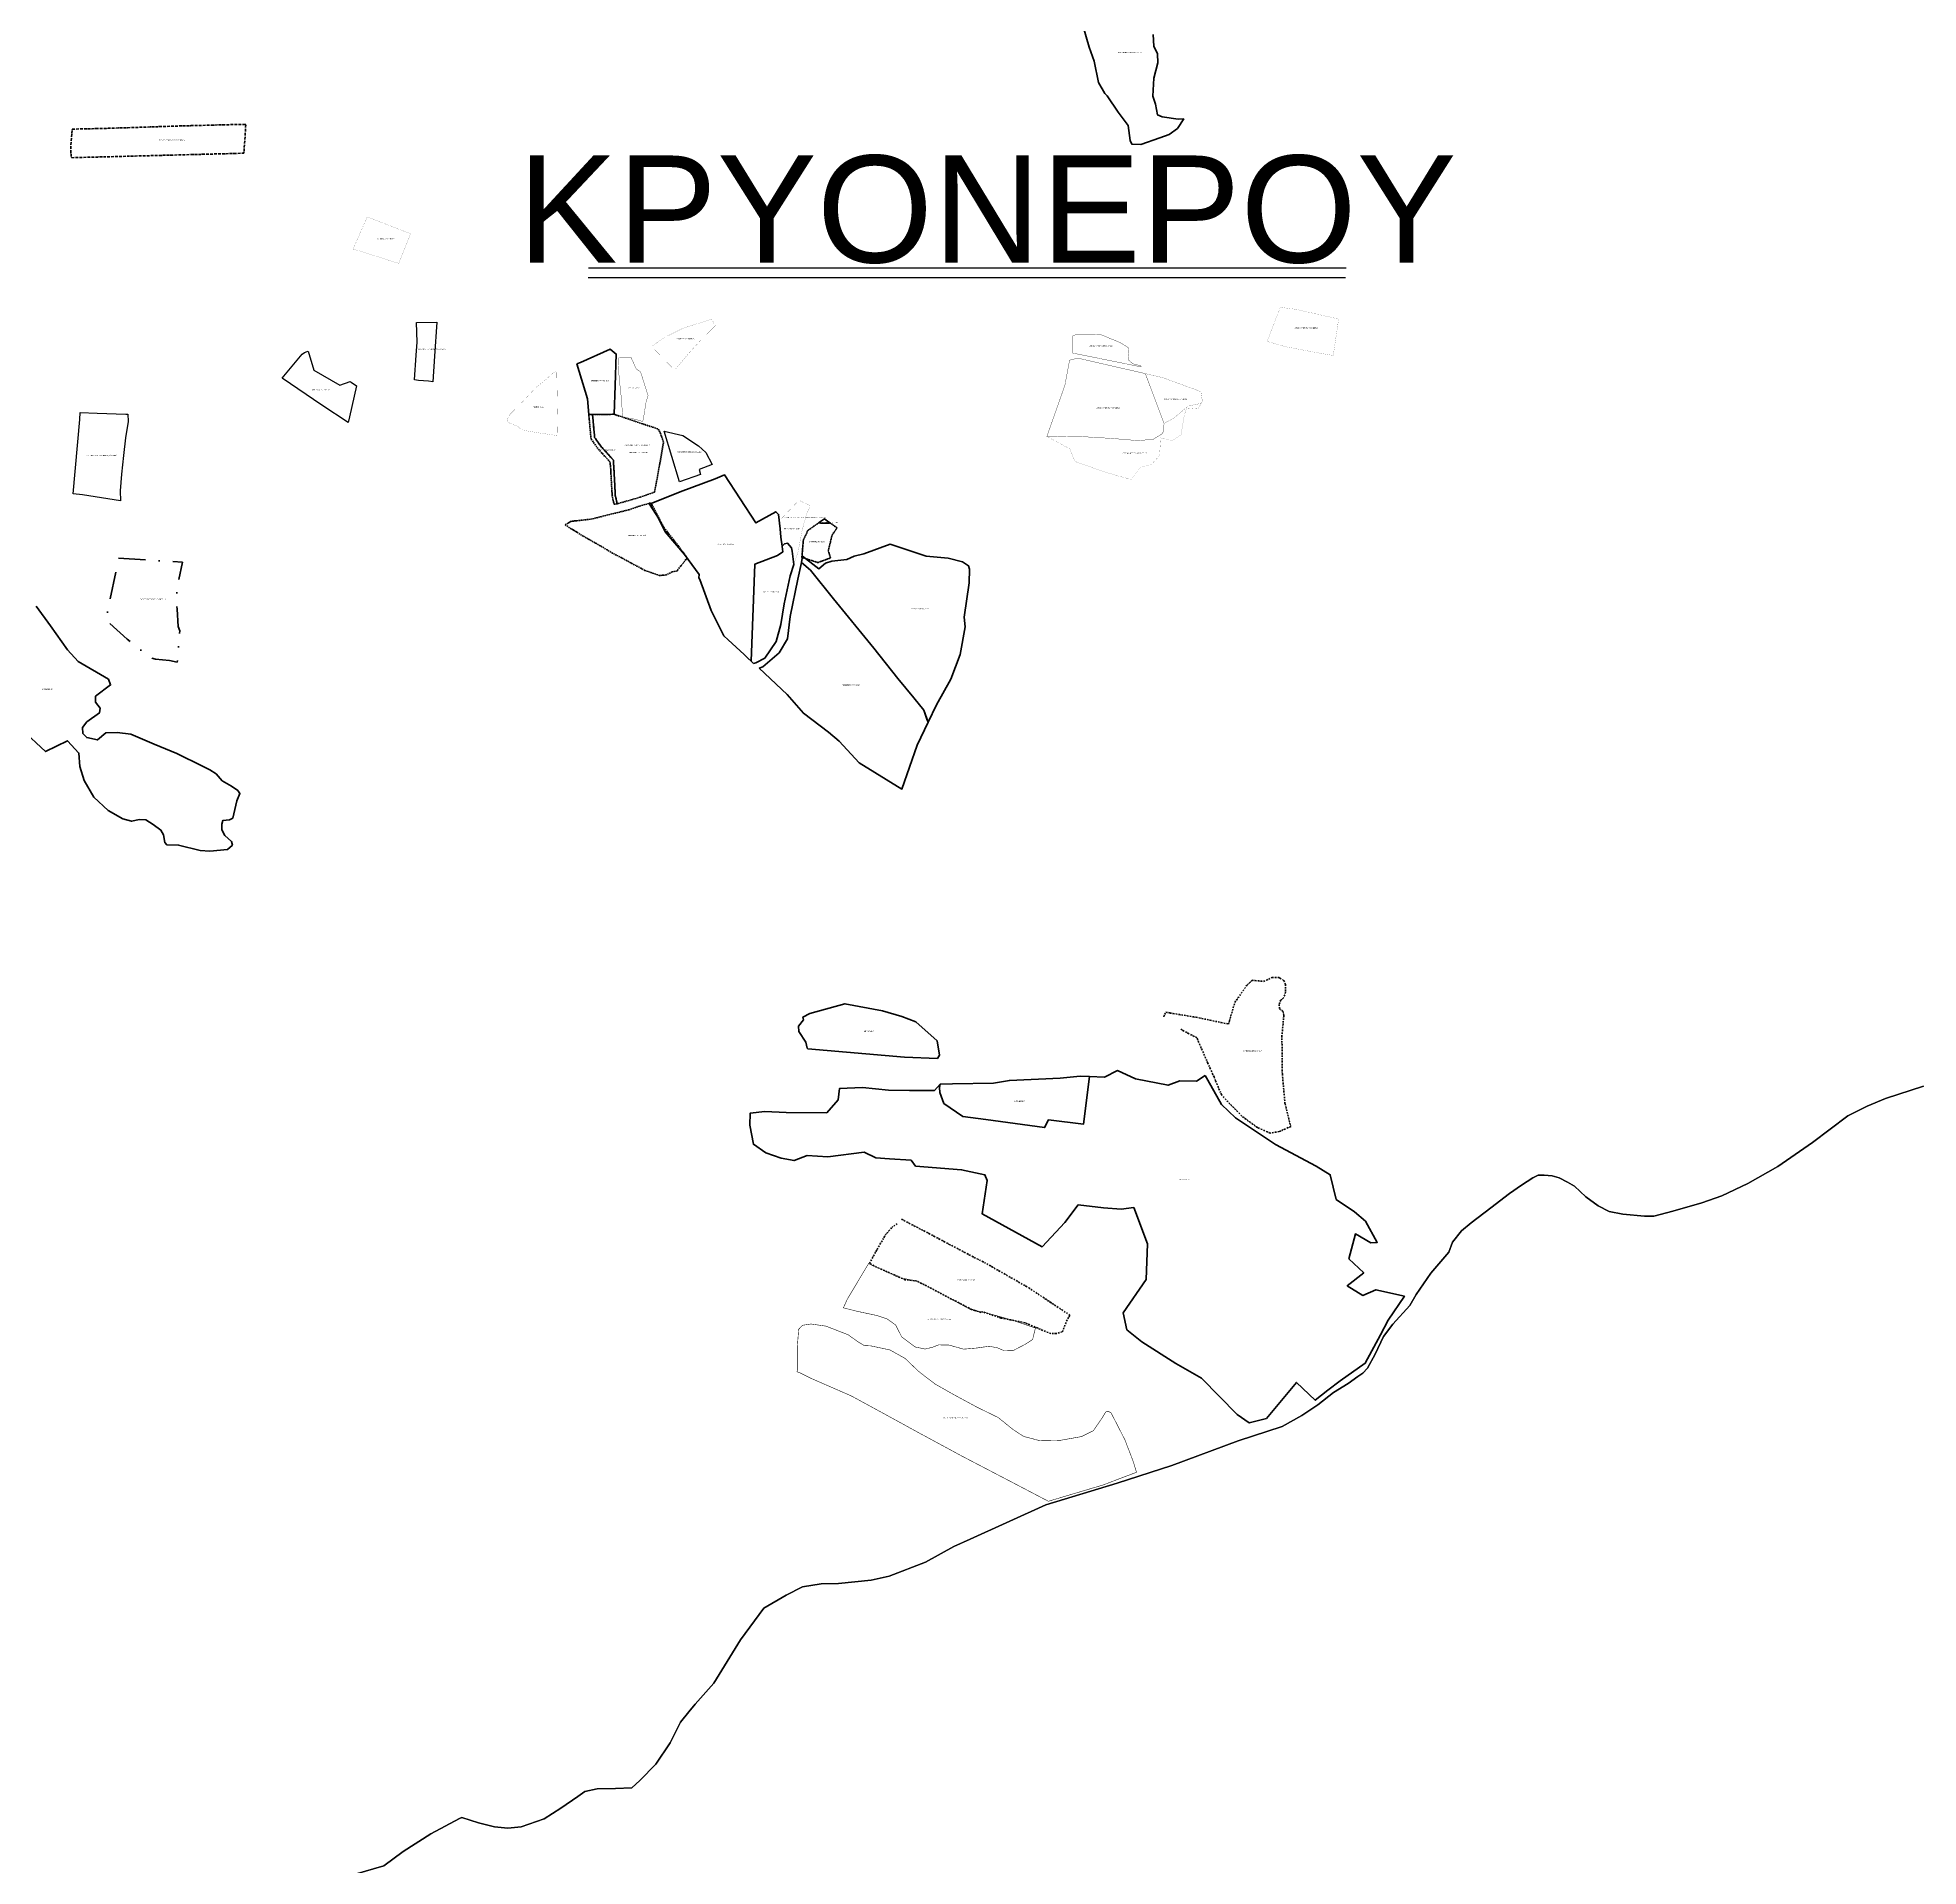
# Model space of a CAD drawing. Header units: metres. Extents: x 245125 to 394351, y 270578 to 4233311.
# Drawn here: x 272532 to 274289, y 4188157 to 4189865 of the extents above; entities that cross this region are included whole.
import ezdxf
from ezdxf.enums import TextEntityAlignment as Align
from ezdxf.lldxf.tags import DXFTag

# ---------------------------------------------------------------- set-up
doc = ezdxf.new("R2010")
doc.units = ezdxf.units.M
for name, pattern in [('ACAD_ISO10W100', [18, 12, -3, 0, -3]), ('DASHDOT', [25.4, 12.7, -6.35, 0, -6.35]), ('DASHDOT_LINE', [18, 12, -3, 0, -3]), ('t-orio', [0.79, 0.5, -0.12, 0.05, -0.12])]:
    doc.linetypes.add(name, pattern=pattern)
for name, color, linetype in [('4495-(228-329)', 103, 'Continuous'), ('ASTOTA', 7, 'Continuous'), ('topo2009', 98, 'Continuous'), ('topo2011', 23, 'Continuous'), ('topo2013', 66, 'Continuous'), ('topo2016', 36, 'Continuous'), ('topo2017', 2, 'Continuous'), ('topo2019', 6, 'Continuous'), ('topo2020', 3, 'Continuous'), ('topo2021', 4, 'Continuous'), ('topo2022', 30, 'Continuous'), ('topo2023', 41, 'Continuous'), ('topo2026', 192, 'Continuous'), ('ΗΛΕΙΑ_Ονομασία ΟΤΑ_ΟΚΧΕ', 6, 'Continuous')]:
    doc.layers.add(name, color=color, linetype=linetype)
doc.styles.add('ARIAL', font='arial.ttf')
doc.styles.get("Standard").update_dxf_attribs({"font": 'arial.ttf'})
tags = doc.linetypes.add('DASHDOT2', pattern=[0.5, 0.25, -0.125, 0, -0.125]).pattern_tags.tags
tags[10:11] = [DXFTag(74, 4), DXFTag(75, 0), DXFTag(340, '0'), DXFTag(46, 1.0), DXFTag(50, 0.0), DXFTag(44, 0.0), DXFTag(45, 0.0)]
tags[8:9] = [DXFTag(74, 4), DXFTag(75, 0), DXFTag(340, '0'), DXFTag(46, 1.0), DXFTag(50, 0.0), DXFTag(44, 0.0), DXFTag(45, 0.0)]
tags[6:7] = [DXFTag(74, 4), DXFTag(75, 0), DXFTag(340, '0'), DXFTag(46, 1.0), DXFTag(50, 0.0), DXFTag(44, 0.0), DXFTag(45, 0.0)]
tags[4:5] = [DXFTag(74, 4), DXFTag(75, 0), DXFTag(340, '0'), DXFTag(46, 1.0), DXFTag(50, 0.0), DXFTag(44, 0.0), DXFTag(45, 0.0)]
tags = doc.linetypes.add('HIDDEN', pattern=[0.375, 0.25, -0.125]).pattern_tags.tags
tags[6:7] = [DXFTag(74, 4), DXFTag(75, 0), DXFTag(340, '0'), DXFTag(46, 1.0), DXFTag(50, 0.0), DXFTag(44, 0.0), DXFTag(45, 0.0)]
tags[4:5] = [DXFTag(74, 4), DXFTag(75, 0), DXFTag(340, '0'), DXFTag(46, 1.0), DXFTag(50, 0.0), DXFTag(44, 0.0), DXFTag(45, 0.0)]

msp = doc.modelspace()

# ---------------------------------------------------------------- linework, layer by layer
at = {"color": 6}
msp.add_line((273253.7, 4189368), (273275.4, 4189341.3), dxfattribs=at)
at = {"layer": '4495-(228-329)', "color": 103}
for p, q in [((273045.9, 4189641.3), (273753.7, 4189641.3)), ((273046.3, 4189650.3), (273754.2, 4189650.3))]:
    msp.add_line(p, q, dxfattribs=at)
at = {"layer": 'ASTOTA', "color": 253, "linetype": 'HIDDEN', "ltscale": 300}
for points in [[(272828.5, 4188149.9), (272855.2, 4188157.7), (272873.1, 4188171), (272898.9, 4188187.6), (272925.9, 4188201.8), (272927.9, 4188202.8), (272943.6, 4188197.9), (272958.4, 4188194.2), (272971.1, 4188192.9), (272983.5, 4188194.1), (273004.8, 4188201.6), (273020.5, 4188211.4), (273036.3, 4188222.5), (273043, 4188227.1), (273054.5, 4188229.6), (273071.7, 4188229.9), (273086.8, 4188230.6), (273094.3, 4188237.4), (273109.3, 4188252.6), (273122.7, 4188272.5), (273132.3, 4188291.8), (273140, 4188301.4), (273146.1, 4188308.8), (273163.3, 4188328.2), (273188.5, 4188368.7), (273210.1, 4188398.3), (273231, 4188410.4), (273246.3, 4188418.4), (273263.7, 4188421.1), (273280, 4188421.5), (273310.5, 4188424.4), (273327.2, 4188428.2), (273361.3, 4188441.4), (273387.7, 4188455.9), (273402.8, 4188462.8), (273473.5, 4188494.9), (273540.4, 4188515.2), (273591.5, 4188531.7), (273653.4, 4188554.7), (273694.3, 4188568.2), (273712.8, 4188578.4), (273727.7, 4188588.4), (273742.3, 4188599.8), (273756.2, 4188608.1), (273765.1, 4188614.7), (273769.8, 4188618), (273774.3, 4188622.6), (273781.3, 4188635.6), (273789.2, 4188652.1), (273797.9, 4188663.5), (273813.6, 4188681), (273819.7, 4188691.5), (273833.2, 4188711.2), (273850.3, 4188731), (273853.5, 4188740.3), (273862.1, 4188750.8), (273871.1, 4188758.3), (273889.3, 4188772.2), (273906.9, 4188785.8), (273917.9, 4188793.5), (273928.7, 4188800.5), (273933.5, 4188802.7), (273939.1, 4188802.8), (273946.8, 4188802.2), (273953.3, 4188800.2), (273960.9, 4188796.3), (273967.5, 4188792.6), (273978.1, 4188782.5), (273989.7, 4188774.3), (274000.1, 4188768.8), (274012.8, 4188766.4), (274033, 4188764.5), (274041.8, 4188764.5), (274059.4, 4188769.2), (274086.4, 4188777.1), (274105.3, 4188783.5), (274129.5, 4188794.9), (274157.5, 4188810.9), (274190, 4188833.3), (274223, 4188858.2), (274240.9, 4188867.4), (274258, 4188874.5), (274293.7, 4188885.9)], [(274293.7, 4188885.9), (274258, 4188874.5), (274240.9, 4188867.4), (274223, 4188858.2), (274190, 4188833.3), (274157.5, 4188810.9), (274129.5, 4188794.9), (274105.3, 4188783.5), (274086.4, 4188777.1), (274059.4, 4188769.2), (274041.8, 4188764.5), (274033, 4188764.5), (274012.8, 4188766.4), (274000.1, 4188768.8), (273989.7, 4188774.3), (273978.1, 4188782.5), (273967.5, 4188792.6), (273960.9, 4188796.3), (273953.3, 4188800.2), (273946.8, 4188802.2), (273939.1, 4188802.8), (273933.5, 4188802.7), (273928.7, 4188800.5), (273917.9, 4188793.5), (273906.9, 4188785.8), (273889.3, 4188772.2), (273871.1, 4188758.3), (273862.1, 4188750.8), (273853.5, 4188740.3), (273850.3, 4188731), (273833.2, 4188711.2), (273819.7, 4188691.5), (273813.6, 4188681), (273797.9, 4188663.5), (273789.2, 4188652.1), (273781.3, 4188635.6), (273774.3, 4188622.6), (273769.8, 4188618), (273765.1, 4188614.7), (273756.2, 4188608.1), (273742.3, 4188599.8), (273727.7, 4188588.4), (273712.8, 4188578.4), (273694.3, 4188568.2), (273653.4, 4188554.7), (273591.5, 4188531.7), (273540.4, 4188515.2), (273473.5, 4188494.9), (273402.8, 4188462.8), (273387.7, 4188455.9), (273361.3, 4188441.4), (273327.2, 4188428.2), (273310.5, 4188424.4), (273280, 4188421.5), (273263.7, 4188421.1), (273246.3, 4188418.4), (273231, 4188410.4), (273210.1, 4188398.3), (273188.5, 4188368.7), (273163.3, 4188328.2), (273146.1, 4188308.8), (273140, 4188301.4), (273132.3, 4188291.8), (273122.7, 4188272.5), (273109.3, 4188252.6), (273094.3, 4188237.4), (273086.8, 4188230.6), (273071.7, 4188229.9), (273054.5, 4188229.6), (273043, 4188227.1), (273036.3, 4188222.5), (273020.5, 4188211.4), (273004.8, 4188201.6), (272983.5, 4188194.1), (272971.1, 4188192.9), (272958.4, 4188194.2), (272943.6, 4188197.9), (272927.9, 4188202.8), (272925.9, 4188201.8), (272898.9, 4188187.6), (272873.1, 4188171), (272855.2, 4188157.7), (272828.5, 4188149.9)], [(274293.7, 4188885.9), (274258, 4188874.5), (274240.9, 4188867.4), (274223, 4188858.2), (274190, 4188833.3), (274157.5, 4188810.9), (274129.5, 4188794.9), (274105.3, 4188783.5), (274086.4, 4188777.1), (274059.4, 4188769.2), (274041.8, 4188764.5), (274033, 4188764.5), (274012.8, 4188766.4), (274000.1, 4188768.8), (273989.7, 4188774.3), (273978.1, 4188782.5), (273967.5, 4188792.6), (273960.9, 4188796.3), (273953.3, 4188800.2), (273946.8, 4188802.2), (273939.1, 4188802.8), (273933.5, 4188802.7), (273928.7, 4188800.5), (273917.9, 4188793.5), (273906.9, 4188785.8), (273889.3, 4188772.2), (273871.1, 4188758.3), (273862.1, 4188750.8), (273853.5, 4188740.3), (273850.3, 4188731), (273833.2, 4188711.2), (273819.7, 4188691.5), (273813.6, 4188681), (273797.9, 4188663.5), (273789.2, 4188652.1), (273781.3, 4188635.6), (273774.3, 4188622.6), (273769.8, 4188618), (273765.1, 4188614.7), (273756.2, 4188608.1), (273742.3, 4188599.8), (273727.7, 4188588.4), (273712.8, 4188578.4), (273694.3, 4188568.2), (273653.4, 4188554.7), (273591.5, 4188531.7), (273540.4, 4188515.2), (273473.5, 4188494.9), (273402.8, 4188462.8), (273387.7, 4188455.9), (273361.3, 4188441.4), (273327.2, 4188428.2), (273310.5, 4188424.4), (273280, 4188421.5), (273263.7, 4188421.1), (273246.3, 4188418.4), (273231, 4188410.4), (273210.1, 4188398.3), (273188.5, 4188368.7), (273163.3, 4188328.2), (273146.1, 4188308.8), (273140, 4188301.4), (273132.3, 4188291.8), (273122.7, 4188272.5), (273109.3, 4188252.6), (273094.3, 4188237.4), (273086.8, 4188230.6), (273071.7, 4188229.9), (273054.5, 4188229.6), (273043, 4188227.1), (273036.3, 4188222.5), (273020.5, 4188211.4), (273004.8, 4188201.6), (272983.5, 4188194.1), (272971.1, 4188192.9), (272958.4, 4188194.2), (272943.6, 4188197.9), (272927.9, 4188202.8), (272925.9, 4188201.8), (272898.9, 4188187.6), (272873.1, 4188171), (272855.2, 4188157.7), (272828.5, 4188149.9)]]:
    msp.add_lwpolyline(points, dxfattribs=at)
at = {"layer": 'topo2009', "color": 98}
for p, q in [((272760, 4189547.5), (272778.8, 4189569.8)), ((272778.8, 4189569.8), (272781, 4189571.3)), ((272781, 4189571.3), (272783.5, 4189572.2)), ((272783.5, 4189572.2), (272784.4, 4189572.5)), ((272784.4, 4189572.5), (272789.7, 4189554.7)), ((272789.7, 4189554.7), (272814, 4189540.8)), ((272797.2, 4189522), (272760, 4189547.5)), ((272814, 4189540.8), (272823.6, 4189544.2)), ((272829.5, 4189540.3), (272823.1, 4189511.3)), ((272823.6, 4189544.2), (272824.5, 4189543.6)), ((272824.5, 4189543.6), (272829.5, 4189540.3)), ((272571, 4189508.6), (272571.5, 4189515.4)), ((272571.5, 4189515.4), (272587.3, 4189514.7)), ((272821.9, 4189505.8), (272797.2, 4189522)), ((272564.8, 4189439.3), (272571, 4189508.6)), ((272587.3, 4189514.7), (272614.2, 4189513.7)), ((272616.2, 4189507), (272613.7, 4189491.5)), ((272614.2, 4189513.7), (272616.1, 4189513.8)), ((272616.1, 4189513.8), (272616.2, 4189507)), ((272823.1, 4189511.3), (272821.9, 4189505.8)), ((272613.7, 4189491.5), (272611.9, 4189475.2)), ((272611.9, 4189475.2), (272609.9, 4189457.7)), ((272609.9, 4189457.7), (272608.8, 4189442.1)), ((272573.6, 4189438.5), (272564.8, 4189439.3)), ((272609.2, 4189432.7), (272573.6, 4189438.5)), ((272608.8, 4189442.1), (272609.2, 4189432.7))]:
    msp.add_line(p, q, dxfattribs=at)
at = {"layer": 'topo2009', "color": 98, "lineweight": 50}
msp.add_lwpolyline([(273035.6, 4189560.6), (273038.8, 4189562), (273066.6, 4189574.3), (273072.2, 4189569.9), (273071.2, 4189540.4), (273070.3, 4189513.6), (273046.6, 4189513.4), (273045.3, 4189528.2)], close=True, dxfattribs=at)
at = {"layer": 'topo2009', "color": 98, "linetype": 'ACAD_ISO10W100', "lineweight": 60, "ltscale": 0.1}
for points in [[(273046.6, 4189513.4), (273050.1, 4189513.4), (273050.1, 4189513.4), (273052.1, 4189492), (273057.8, 4189483.9), (273069.6, 4189470.8), (273069.9, 4189465.2), (273070.1, 4189462.5), (273071.4, 4189437.9), (273073.1, 4189430.1), (273070.2, 4189429.5), (273068.5, 4189437.6), (273066.9, 4189465), (273066.5, 4189468.9), (273055.1, 4189481.7), (273048.7, 4189490.6), (273046.6, 4189513.4), (273046.6, 4189513.4)], [(273050.1, 4189513.4), (273070.3, 4189513.6), (273111.5, 4189499.8), (273113.4, 4189496.3), (273116.5, 4189487.4), (273112.4, 4189464.6), (273108.1, 4189441), (273094.5, 4189436.1), (273087.5, 4189434.1), (273086.2, 4189433.7), (273074.2, 4189430.3), (273073.1, 4189430.1), (273073.1, 4189430.1), (273071.4, 4189437.9), (273070.1, 4189462.5), (273069.9, 4189465.2), (273069.6, 4189470.8), (273057.8, 4189483.9), (273052.1, 4189492), (273050.1, 4189513.4)]]:
    msp.add_lwpolyline(points, dxfattribs=at)
msp.add_lwpolyline([(273138.6, 4189379.3), (273129.9, 4189368.5), (273129.4, 4189367.4), (273124.6, 4189366.4), (273118.8, 4189363.5), (273112.8, 4189363), (273099.1, 4189367.7), (273068.9, 4189384), (273041.5, 4189399.8), (273033.5, 4189404.6), (273024.6, 4189410.2), (273029.7, 4189413.6), (273048.5, 4189415.6), (273083.9, 4189424.4), (273094.1, 4189427.9), (273104.7, 4189430.9), (273116.7, 4189407.8), (273130.5, 4189390.5)], close=True, dxfattribs=at)
at = {"layer": 'topo2011', "color": 23}
for p, q in [((272885.8, 4189599.3), (272904.6, 4189599.8)), ((272886.3, 4189581), (272885.8, 4189599.3)), ((272904.6, 4189599.8), (272902.4, 4189567.8)), ((272883.7, 4189545.7), (272885.4, 4189569)), ((272885.4, 4189569), (272886.3, 4189581)), ((272902.4, 4189567.8), (272900.9, 4189544)), ((272887.4, 4189545.2), (272883.7, 4189545.7)), ((272896.8, 4189544.5), (272887.4, 4189545.2)), ((272900.9, 4189544), (272896.8, 4189544.5))]:
    msp.add_line(p, q, dxfattribs=at)
msp.add_lwpolyline([(273131.3, 4189450.5), (273116.9, 4189497.9), (273134.5, 4189493.7), (273149.1, 4189484.2), (273156.1, 4189478), (273161.8, 4189466.6), (273149.7, 4189462.1), (273150.9, 4189457.5)], close=True, dxfattribs=at)
at = {"layer": 'topo2013', "color": 66, "linetype": 'DASHDOT2', "lineweight": 50, "ltscale": 5}
msp.add_lwpolyline([(273574, 4189868.3), (273574.6, 4189857.4), (273577.9, 4189850.2), (273578.3, 4189841.9), (273574.6, 4189827.6), (273573.5, 4189810.8), (273576, 4189803.2), (273577.9, 4189793.5), (273582.2, 4189791.5), (273597.4, 4189789.2), (273602.5, 4189789.6), (273596.6, 4189780.7), (273602.5, 4189789.6), (273596.6, 4189780.7), (273588.9, 4189774.9), (273580.2, 4189771.9), (273562.4, 4189765.5), (273553.9, 4189766), (273552.3, 4189769.5), (273550.5, 4189783.5), (273541.3, 4189795.8), (273530.8, 4189811.1), (273528.9, 4189813.3), (273522.8, 4189823.5), (273518.8, 4189843.5), (273514, 4189856.5), (273507.8, 4189878.2)], dxfattribs=at)
at = {"layer": 'topo2016', "color": 36, "linetype": 'DASHDOT_LINE', "lineweight": 50, "ltscale": 0.2, "flags": 128}
msp.add_lwpolyline([(272564, 4189780), (272595.3, 4189780.7), (272629.8, 4189781.8), (272665.4, 4189783), (272719.9, 4189784.4), (272726.2, 4189784.4), (272724.4, 4189757.5), (272563.2, 4189753.3), (272562.5, 4189761)], close=True, dxfattribs=at)
at = {"layer": 'topo2016', "color": 36, "linetype": 'DASHDOT', "lineweight": 40, "ltscale": 2, "flags": 128}
msp.add_lwpolyline([(272607.2, 4189379.1), (272666.9, 4189375.6), (272663.4, 4189358.1), (272663.1, 4189354), (272661.7, 4189347.6), (272661.7, 4189345.2), (272661.7, 4189340.1), (272661.9, 4189331.5), (272663.1, 4189315.4), (272664.4, 4189311.2), (272663.6, 4189299.4), (272662.1, 4189282.2), (272654.9, 4189283.5), (272641.7, 4189284.8), (272637, 4189286.4), (272629.6, 4189292), (272623.2, 4189297.3), (272615.4, 4189303.7), (272598.8, 4189318.4), (272595.4, 4189320.8), (272598.5, 4189336), (272606.8, 4189376.1)], close=True, dxfattribs=at)
at = {"layer": 'topo2017', "color": 2, "linetype": 'Continuous', "lineweight": 70, "ltscale": 3, "flags": 128}
msp.add_lwpolyline([(273103.3, 4189429.8), (273131.9, 4189441.2), (273164.8, 4189453.3), (273173.4, 4189457.2), (273202.8, 4189412.2), (273221.5, 4189422.5), (273223.9, 4189420.1), (273225.5, 4189406.5), (273226.2, 4189398.9), (273227.2, 4189390.4), (273227.2, 4189390), (273227.9, 4189385), (273222.8, 4189381.7), (273201.6, 4189373.5), (273198.2, 4189283), (273198.2, 4189283), (273195.3, 4189285.8), (273191.7, 4189289.1), (273176.9, 4189302.9), (273172.7, 4189306.8), (273161.1, 4189330.4), (273150.4, 4189359.3), (273149.3, 4189360.7), (273149.8, 4189364), (273135.9, 4189382.7), (273118, 4189403.7), (273111.7, 4189416.5), (273103.3, 4189429.8)], dxfattribs=at)
for points in [[(273200.6, 4189280.7), (273202.7, 4189281.3), (273211, 4189285.9), (273221.8, 4189301.5), (273226, 4189317.4), (273229.2, 4189336.5), (273234.7, 4189362.7), (273238.2, 4189373.4), (273236.5, 4189385.8), (273236.1, 4189388.8), (273232.4, 4189393.2), (273229.6, 4189392.5), (273227.2, 4189390.4), (273227.2, 4189390), (273227.9, 4189385), (273222.8, 4189381.7), (273201.6, 4189373.5), (273198.2, 4189283)], [(273245.4, 4189375.2), (273246.2, 4189381.1), (273261.4, 4189369.3), (273267.8, 4189374.6), (273273.7, 4189376.3), (273287.6, 4189378), (273294.6, 4189381.2), (273303.5, 4189383.4), (273328.3, 4189392.2), (273361.7, 4189381.2), (273382.3, 4189379.1), (273395.9, 4189375.7), (273401.3, 4189372.1), (273402.4, 4189368.8), (273402, 4189356.2), (273397.4, 4189324.1), (273398.2, 4189315), (273393.6, 4189289.2), (273384.9, 4189266.2), (273371.4, 4189242.1), (273363.7, 4189225.9), (273362.6, 4189228.9), (273359.7, 4189237.3), (273350.4, 4189248.7), (273335.4, 4189266.9), (273312.9, 4189295), (273275.4, 4189341.3), (273253.7, 4189368)], [(273205.7, 4189276.6), (273209.1, 4189277.7), (273224.6, 4189290.9), (273232.2, 4189303.8), (273234.8, 4189324.6), (273242, 4189359.7), (273245.4, 4189375.2), (273253.7, 4189368), (273275.4, 4189341.3), (273312.9, 4189295), (273335.4, 4189266.9), (273350.4, 4189248.7), (273359.7, 4189237.3), (273363.7, 4189225.9), (273353.5, 4189204.4), (273339.1, 4189163.5), (273299.2, 4189187.9), (273280.4, 4189208.3), (273270.5, 4189216.8), (273247.2, 4189234.4), (273231.9, 4189252), (273205.7, 4189276.6)]]:
    msp.add_lwpolyline(points, close=True, dxfattribs=at)
at = {"layer": 'topo2017', "color": 2, "linetype": 'Continuous', "lineweight": 70, "ltscale": 5, "flags": 128}
msp.add_lwpolyline([(272516.9, 4189219.2), (272539.1, 4189198.5), (272559.6, 4189208.7), (272570.2, 4189197.1), (272571, 4189184.6), (272575.2, 4189171.4), (272584.1, 4189156.1), (272597.6, 4189143.6), (272611.3, 4189135.7), (272611.3, 4189135.7), (272619.5, 4189133.4), (272626.9, 4189135), (272632.8, 4189134.8), (272639.6, 4189130.3), (272646.8, 4189125.2), (272649.4, 4189120.7), (272650.5, 4189113.6), (272652.3, 4189111.5), (272663.4, 4189111.2), (272683.5, 4189106.2), (272692.5, 4189105.4), (272709.2, 4189107.2), (272713.7, 4189111.2), (272712.9, 4189114.4), (272706.6, 4189120), (272703.7, 4189125.5), (272703.7, 4189130.8), (272704.7, 4189134), (272710.8, 4189134.8), (272714, 4189136.4), (272717.7, 4189152.5), (272720.6, 4189159.4), (272718.7, 4189162.3), (272712.7, 4189166.2), (272704.2, 4189171.3), (272698.4, 4189177.6), (272692.5, 4189181.6), (272685.7, 4189185), (272661.6, 4189196.7), (272640.4, 4189205.4), (272618.7, 4189214.8), (272606, 4189216.4), (272595.4, 4189215.9), (272587.5, 4189209.5), (272577.5, 4189211.6), (272574, 4189215.3), (272573.5, 4189221.1), (272577.5, 4189226.2), (272589.4, 4189234.6), (272590.2, 4189239.1), (272585.7, 4189244.7), (272585.8, 4189250.2), (272599.8, 4189260.8), (272598, 4189266.1), (272569.7, 4189282.8), (272559.6, 4189293.6), (272543.7, 4189316.1), (272530.3, 4189334.5)], dxfattribs=at)
at = {"layer": 'topo2017', "color": 2, "linetype": 'DASHDOT', "lineweight": 70, "ltscale": 0.1}
for points in [[(273583.8, 4188950.7), (273585.9, 4188955.2), (273589.9, 4188954.3), (273614.1, 4188950.3), (273644.3, 4188944), (273650.2, 4188964.2), (273661.6, 4188980.4), (273666.5, 4188984.9), (273677, 4188983.9), (273685.1, 4188987.4), (273691.5, 4188987.4), (273692.4, 4188986.9), (273696.1, 4188984.6), (273697.5, 4188981), (273697.5, 4188973.8), (273696.1, 4188968.8), (273693.2, 4188966.4), (273691.5, 4188962.4), (273692, 4188958.3), (273695.1, 4188956), (273696, 4188951.9), (273694.2, 4188933.2), (273694.6, 4188897.2), (273697.1, 4188869.4), (273702.4, 4188848.3), (273691.6, 4188843.5), (273683, 4188842.2), (273671.3, 4188847.3), (273656.6, 4188858.1), (273638, 4188877.5), (273632.2, 4188890.9), (273630.8, 4188894.6), (273625, 4188907.4), (273614.6, 4188931.3), (273599.7, 4188939.1)], [(273338.8, 4188761.8), (273383.4, 4188738.2), (273418.4, 4188720), (273457.7, 4188697.6), (273496.1, 4188672), (273493.5, 4188667.6), (273489, 4188656.5), (273483.5, 4188654.8), (273478.2, 4188654.8), (273454, 4188665), (273432, 4188669.4), (273414.8, 4188675.1), (273412.8, 4188674.6), (273404.2, 4188677.4), (273353.3, 4188703.9), (273342.1, 4188705.2), (273315.5, 4188716.9), (273308.9, 4188720.4), (273316.1, 4188733.5), (273323.5, 4188746.7), (273329.8, 4188754), (273331.6, 4188755.3), (273334.6, 4188757.4)]]:
    msp.add_lwpolyline(points, dxfattribs=at)
at = {"layer": 'topo2017', "color": 2, "linetype": 'Continuous', "lineweight": 70, "ltscale": 5, "flags": 128}
for points in [[(273372.4, 4188911.8), (273374.2, 4188915), (273372, 4188928.4), (273352.2, 4188946), (273339.1, 4188951.2), (273321, 4188956.5), (273285.9, 4188962.9), (273253.1, 4188953.9), (273246.6, 4188950.5), (273247.1, 4188948), (273242.6, 4188941.9), (273242.8, 4188937), (273249.4, 4188927.2), (273250.7, 4188921.4), (273251.3, 4188921), (273251.3, 4188921), (273341.6, 4188913), (273372.4, 4188911.8)], [(273622.4, 4188895.8), (273625.1, 4188891.5), (273637.8, 4188868.8), (273650.7, 4188856.5), (273688.2, 4188831.4), (273726.3, 4188811.3), (273739.4, 4188803.2), (273744.9, 4188780.2), (273761.9, 4188768.5), (273772.2, 4188759.8), (273783.3, 4188740), (273777.2, 4188739.7), (273762.9, 4188747.9), (273756.8, 4188724.6), (273770.6, 4188711.7), (273755.2, 4188699.6), (273769.8, 4188690.5), (273782, 4188695.8), (273808.7, 4188689.7), (273793.5, 4188667.4), (273786.2, 4188653.8), (273772, 4188627.2), (273748.6, 4188610.7), (273737.2, 4188602), (273725.4, 4188592.5), (273707.9, 4188609.3), (273679.8, 4188575.4), (273663.7, 4188571.4), (273652.3, 4188579.4), (273619.2, 4188613.2), (273595.2, 4188627), (273563.2, 4188647.1), (273549.4, 4188658.5), (273546, 4188674.1), (273567.4, 4188705.3), (273568.5, 4188738.6), (273555.8, 4188772.5), (273544.1, 4188771.2), (273527.5, 4188772.4), (273503.8, 4188775.1), (273491.4, 4188758.7), (273470.1, 4188736), (273414.2, 4188766.6), (273418.8, 4188798), (273416.7, 4188803.3), (273394.9, 4188807.9), (273352, 4188811.2), (273347.7, 4188816.8), (273327.6, 4188818.1), (273314.7, 4188818.9), (273303.9, 4188824.2), (273269.9, 4188820), (273250.6, 4188821.3), (273238.4, 4188816.5), (273226.3, 4188818.6), (273212, 4188823.6), (273200.4, 4188831.7), (273197.2, 4188849.7), (273197.3, 4188860.6), (273211.1, 4188862.2), (273231.1, 4188861.3), (273269, 4188861), (273279.5, 4188873.1), (273281, 4188883.8), (273302.3, 4188884.7), (273326.7, 4188882.1), (273346.2, 4188882), (273369.5, 4188881.9), (273375, 4188888), (273374.2, 4188884.6), (273374.5, 4188880), (273378.4, 4188869.8), (273396, 4188857.7), (273417.7, 4188854.8), (273472.5, 4188847.3), (273476, 4188854.5), (273508.8, 4188850.4), (273514.4, 4188895.1), (273528.5, 4188894.5), (273540.7, 4188900.6), (273557.3, 4188892.9), (273587.8, 4188886.8), (273598.9, 4188891), (273614.5, 4188890.8)], [(273375, 4188888), (273374.2, 4188884.6), (273374.5, 4188880), (273378.4, 4188869.8), (273396, 4188857.7), (273417.7, 4188854.8), (273472.5, 4188847.3), (273476, 4188854.5), (273508.8, 4188850.4), (273514.4, 4188895.1), (273505.8, 4188895.2), (273486.9, 4188893.5), (273439.6, 4188891.4), (273424.7, 4188888.7), (273386.4, 4188888.1)]]:
    msp.add_lwpolyline(points, close=True, dxfattribs=at)
at = {"layer": 'topo2019', "color": 6, "linetype": 't-orio', "lineweight": 50}
msp.add_lwpolyline([(273261.3, 4189412.1), (273272.4, 4189411.8), (273276.3, 4189409.2), (273278.6, 4189407.6), (273273.9, 4189400.7), (273270.4, 4189386.3), (273272.5, 4189379.5), (273260.8, 4189375.1), (273245.7, 4189379.9), (273247.1, 4189396.3), (273251.5, 4189405.3)], close=True, dxfattribs=at)
at = {"layer": 'topo2019', "color": 6, "lineweight": 50}
msp.add_lwpolyline([(273261.3, 4189412.1), (273266.9, 4189415.8), (273269.6, 4189413.7), (273272.4, 4189411.8)], close=True, dxfattribs=at)
at = {"layer": 'topo2020', "color": 3, "const_width": 0.1, "flags": 128}
msp.add_lwpolyline([(273224.6, 4189414), (273242.9, 4189433.3), (273253.7, 4189428.2), (273252.2, 4189425), (273250.5, 4189421.6), (273246.1, 4189406.1), (273242.3, 4189385.8), (273238.2, 4189373.4), (273236.5, 4189385.8), (273236.1, 4189388.8), (273232.4, 4189393.2), (273229.6, 4189392.5), (273227.2, 4189390.4), (273226.2, 4189398.9), (273225.5, 4189406.5), (273224.6, 4189414)], dxfattribs=at)
at = {"layer": 'topo2021', "color": 4, "ltscale": 3, "const_width": 0.3}
msp.add_lwpolyline([(273074.3, 4189566.5), (273086.1, 4189566.7), (273090.9, 4189556.1), (273095, 4189553.2), (273102, 4189531), (273100.1, 4189524.8), (273098.4, 4189514.2), (273097.4, 4189508.2), (273096.8, 4189506.9), (273091.5, 4189508.5), (273086, 4189509.8), (273078.3, 4189510.9), (273077.5, 4189522.1), (273076.6, 4189533.1), (273075.6, 4189541.8), (273074.8, 4189550.5), (273074.3, 4189566.5), (273074.8, 4189550.5)], dxfattribs=at)
at = {"layer": 'topo2022', "color": 30, "linetype": 't-orio', "lineweight": 40, "ltscale": 10, "const_width": 0.1}
msp.add_lwpolyline([(272869.1, 4189654.6), (272835.9, 4189665.1), (272826.5, 4189668), (272828.1, 4189671.8), (272839.6, 4189698), (272858.9, 4189690.5), (272880.1, 4189682.3), (272870.4, 4189658), (272869.1, 4189654.6)], dxfattribs=at)
at = {"layer": 'topo2023', "const_width": 0.1}
msp.add_lwpolyline([(273692.7, 4189613.6), (273707.1, 4189611.7), (273747.2, 4189602.6), (273742.2, 4189568.5), (273724.7, 4189571.6), (273697.2, 4189576.8), (273683.3, 4189580.9), (273680.4, 4189581.7)], close=True, dxfattribs=at)
at = {"layer": 'topo2023', "linetype": 't-orio', "ltscale": 15, "const_width": 0.1}
msp.add_lwpolyline([(273164.8, 4189596.3), (273152, 4189583.7), (273145.7, 4189576.8), (273139.7, 4189570.2), (273126.9, 4189554.8), (273105.3, 4189577), (273118, 4189585.6), (273134.8, 4189594.1), (273161.1, 4189602.3), (273162.2, 4189601.1)], close=True, dxfattribs=at)
at = {"layer": 'topo2023', "linetype": 't-orio', "ltscale": 2, "const_width": 0.3}
for points in [[(273498.7, 4189586.9), (273502, 4189588.1), (273505.4, 4189588.1), (273509.8, 4189588.2), (273525.4, 4189587.9), (273536, 4189583.5), (273543.1, 4189580.6), (273550.5, 4189576), (273551.1, 4189569.9), (273550.9, 4189564.2), (273555, 4189560.8), (273562.5, 4189558.9), (273562.6, 4189557.9), (273498.4, 4189570.9)], [(273495.8, 4189564.1), (273503.4, 4189566.1), (273566.6, 4189551.6), (273584.1, 4189504.9), (273583.9, 4189502.3), (273584, 4189498.6), (273582.3, 4189495.4), (273573.7, 4189490.1), (273559, 4189489.1), (273534.7, 4189491.1), (273505.1, 4189492.9), (273486.3, 4189492.6), (273474.7, 4189493.2), (273491.4, 4189540.6)]]:
    msp.add_lwpolyline(points, close=True, dxfattribs=at)
at = {"layer": 'topo2023', "linetype": 't-orio'}
for points, const_width in [([(273566.6, 4189551.6), (273567.5, 4189551.4), (273582.7, 4189547.9), (273618.5, 4189534.8), (273619.9, 4189525.6), (273618.8, 4189523.7), (273617.5, 4189523.6), (273606.6, 4189521.3), (273597.8, 4189513.8), (273591.6, 4189508.9), (273586.3, 4189506.5), (273584.1, 4189504.9)], 0.15), ([(273618.8, 4189523.7), (273615.7, 4189518.6), (273605, 4189519.5), (273602.7, 4189511), (273599.9, 4189494.2), (273592, 4189488.9), (273581, 4189491.6), (273579.9, 4189475.8), (273578.9, 4189474.1), (273572.3, 4189466.7), (273561.6, 4189464), (273553.2, 4189452.8), (273543, 4189455.5), (273530.4, 4189459.2), (273516.8, 4189463.9), (273500.7, 4189469.6), (273496, 4189481.4), (273474.6, 4189492.9), (273474.7, 4189493.2), (273486.3, 4189492.6), (273505.1, 4189492.9), (273534.7, 4189491.1), (273559, 4189489.1), (273573.7, 4189490.1), (273582.3, 4189495.4), (273584, 4189498.6), (273583.9, 4189502.3), (273584.1, 4189504.9), (273586.3, 4189506.5), (273591.6, 4189508.9), (273597.8, 4189513.8), (273606.6, 4189521.3), (273617.5, 4189523.6)], 0.1)]:
    msp.add_lwpolyline(points, close=True, dxfattribs=dict(at, const_width=const_width))
at = {"layer": 'topo2023', "linetype": 't-orio', "ltscale": 4, "const_width": 0.5}
for points in [[(273308, 4188720.2), (273322.8, 4188713.6), (273337.3, 4188707), (273353.6, 4188703.9), (273374, 4188693.3), (273401.2, 4188678.5), (273410.3, 4188675.8), (273415.7, 4188674.9), (273442.1, 4188667.5), (273463.9, 4188660), (273461.3, 4188649.3), (273454.3, 4188644.8), (273443.7, 4188639.3), (273434.3, 4188639), (273428.3, 4188641.6), (273420.6, 4188643), (273408.5, 4188641.3), (273396.8, 4188640.3), (273382.9, 4188644.2), (273373.6, 4188644.3), (273367.8, 4188642.1), (273360.8, 4188640.4), (273351.4, 4188642.4), (273339, 4188651.7), (273333.3, 4188662.9), (273325.4, 4188668.5), (273316, 4188671.7), (273297.6, 4188675.6), (273284.5, 4188678.9), (273288.3, 4188687.3)], [(273246.3, 4188662.6), (273254.2, 4188663.8), (273268.2, 4188661.8), (273288.8, 4188653.8), (273298.7, 4188646.8), (273304.1, 4188643.6), (273309.9, 4188643.4), (273327.9, 4188639.6), (273342.2, 4188631.6), (273354.8, 4188619.5), (273370.2, 4188607.7), (273386.8, 4188598.3), (273409.3, 4188586.1), (273429.2, 4188576.4), (273443, 4188565.2), (273452.9, 4188558.8), (273468.4, 4188554.7), (273487, 4188555.1), (273506.8, 4188558.6), (273518, 4188564.1), (273526.2, 4188576), (273529.7, 4188581.8), (273532.6, 4188581.9), (273534.6, 4188580.7), (273538.3, 4188573.6), (273547.5, 4188555.6), (273555.1, 4188535.9), (273557.6, 4188527.7), (273558.3, 4188525.3), (273527.3, 4188513.5), (273476, 4188498.2), (273433.4, 4188520.5), (273395.8, 4188540.1), (273354, 4188562.7), (273322.1, 4188580.2), (273291.7, 4188596.7), (273255, 4188612.7), (273243.6, 4188618.4), (273241.2, 4188619.2), (273241.5, 4188620.9), (273241.5, 4188643.2), (273242.7, 4188658.8)]]:
    msp.add_lwpolyline(points, close=True, dxfattribs=at)
at = {"layer": 'topo2026', "linetype": 't-orio', "const_width": 0.1}
msp.add_lwpolyline([(273016.7, 4189553.6), (273017.8, 4189493.6), (273000.8, 4189496.1), (272984.9, 4189498.7), (272979.9, 4189502.4), (272970.9, 4189506.2), (272970.2, 4189508.5), (272972.9, 4189513.5), (272982.2, 4189522.6), (272996.9, 4189538.3), (273008, 4189547.4), (273013.9, 4189552.8)], close=True, dxfattribs=at)
at = {"layer": 'topo2026', "linetype": 't-orio', "ltscale": 1.2, "const_width": 0.3}
msp.add_lwpolyline([(273070.3, 4189513.6), (273111.5, 4189499.8), (273113.4, 4189496.3), (273116.5, 4189487.4), (273112.4, 4189464.6), (273108.1, 4189441), (273094.5, 4189436.1), (273087.5, 4189434.1), (273086.2, 4189433.7), (273074.2, 4189430.3), (273073.1, 4189430.1), (273071.4, 4189437.9), (273070.1, 4189462.5), (273069.9, 4189465.2), (273069.6, 4189470.8), (273057.8, 4189483.9), (273052.1, 4189492), (273050.1, 4189513.4)], close=True, dxfattribs=at)

# ---------------------------------------------------------------- texts
at = {"layer": '4495-(228-329)', "color": 103, "lineweight": 80, "ltscale": 20, "insert": (273229.2, 4189417.7), "char_height": 1, "width": 43.505, "attachment_point": 1}
msp.add_mtext('275 ΜΠΙΡΜΠΑΣ XΡΗΣΤΟΣ ΣΠΥΡΙΔΩΝ ΚΡΥΟΝΕΡΙ-ΑΥΘ.4495', dxfattribs=at)
at = {"layer": 'topo2009', "color": 98, "ltscale": 3, "char_height": 1, "attachment_point": 1}
for insert, width in [((272788, 4189536.9), 19.537), ((273049, 4189545.5), 25.527), ((273054.8, 4189480.5), 20.231), ((273084.8, 4189478.5), 18.511), ((273083.6, 4189401), 17.795)]:
    msp.add_mtext('ΒΡΕΤΕΙΚΑ ΠΑΝΤΑΖΗΣ-09', dxfattribs=dict(at, insert=insert, width=width))
at = {"layer": 'topo2009', "color": 98, "insert": (272576.1, 4189475.7), "char_height": 1, "width": 49.3, "attachment_point": 1}
msp.add_mtext('ΤΡΙΑΝΤΟΠΟΥΛΟΣ ΚΡΥΟΝΕΡΙ-09(ορθογωνιες)', dxfattribs=at)
at = {"layer": 'topo2011', "color": 23, "char_height": 1, "attachment_point": 1}
for s, insert, width in [('ΜΠΙΡΜΠΑΣ ΚΡΥΟΝΕΡΙ-11(ορθογωνιες)', (272887.4, 4189575), 40.398), ('ΚΩΣΤΑΣ ΚΡΥΟΝΕΡΙ-11(ορθογωνιες)', (273128.8, 4189478.9), 23.103)]:
    msp.add_mtext(s, dxfattribs=dict(at, insert=insert, width=width))
at = {"layer": 'topo2013', "color": 66, "insert": (273541, 4189852), "char_height": 1, "width": 23.103, "attachment_point": 1}
msp.add_mtext('ΕΥΘΥΜΙΟΠΟΥΛΟΣ ΚΡΥΟΝΕΡΙ-13', dxfattribs=at)
at = {"layer": 'topo2016', "color": 36, "char_height": 1, "attachment_point": 1}
for insert, width in [((272645.1, 4189770.1), 27.462), ((272627.1, 4189341.3), 26.168)]:
    msp.add_mtext('ΠΑΠΑΣΠΥΡΟΠΟΥΛΟΣ ΚΡΥΟΝΕΡΙ-16', dxfattribs=dict(at, insert=insert, width=width))
at = {"layer": 'topo2017', "color": 2, "char_height": 1, "width": 17.175, "attachment_point": 1}
for s, insert in [('ΠΑΠΑΣΠΥΡΟΠΟΥΛΟΣ-17', (273165.9, 4189392.9)), ('ΠΑΠΑΣΠΥΡΟΠΟΥΛΟΣ-17', (273210, 4189348.3)), ('ΠΑΠΑΣΠΥΡΟΠΟΥΛΟΣ-17', (273347.4, 4189332.3)), ('ΜΠΙΡΜΠΑΣ-17', (272536, 4189257.2)), ('ΠΑΠΑΣΠΥΡΟΠΟΥΛΟΣ-17', (273283.4, 4189261.2)), ('ΜΠΙΡΜΠΑΣ-17', (273303.5, 4188937.7)), ('ΜΠΙΡΜΠΑΣ KΡΥΟΝΕΡΙ-17', (273658.4, 4188919.3)), ('ΜΠΙΡΜΠΑΣ-17', (273444.5, 4188872.3)), ('ΜΠΙΡΜΠΑΣ-17', (273598.2, 4188799.2)), ('ΜΠΙΡΜΠΑΣ KΡΥΟΝΕΡΙ-17', (273390.5, 4188705.4))]:
    msp.add_mtext(s, dxfattribs=dict(at, insert=insert))
at = {"layer": 'topo2019', "color": 6, "lineweight": 80, "ltscale": 20, "char_height": 1, "attachment_point": 1}
for insert, width in [((273265, 4189413.1), 16.571), ((273252.6, 4189395.1), 16.414)]:
    msp.add_mtext('MΠΙΡΜΠΑΣ ΤΑΚΗΣ-19', dxfattribs=dict(at, insert=insert, width=width))
at = {"layer": 'topo2020', "color": 3, "lineweight": 80, "ltscale": 20, "insert": (273228.8, 4189407.3), "char_height": 1, "width": 19.947, "attachment_point": 1}
msp.add_mtext('ΜΠΙΡΜΠΑΣ ΤΑΚΗΣ-20', dxfattribs=at)
at = {"layer": 'topo2021', "color": 4, "ltscale": 3, "insert": (273083.1, 4189538.9), "char_height": 1, "width": 4.974, "attachment_point": 1}
msp.add_mtext('ΣΑΡΙΤΖΟΓΛΟΥ-21', dxfattribs=at)
at = {"layer": 'topo2022', "color": 30, "insert": (272849.3, 4189678), "char_height": 1, "width": 18.472, "attachment_point": 1}
msp.add_mtext('ΜΠΙΡΜΠΑ ΚΡΥΟΝΕΡΙ-22', dxfattribs=at)
at = {"layer": 'topo2023', "char_height": 1, "attachment_point": 1}
for s, insert, width in [('ΚΟΤΣΙΦΑ ΜΠΙΡΜΠΑ ΚΡΥΟΝΕΡΙ-23', (273705.4, 4189594.7), 27.972), ('ΚΟΤΣΙΦΑ ΜΠΙΡΜΠΑ ΚΡΥΟΝΕΡΙ-23', (273513.5, 4189577.9), 27.972), ('ΚΟΤΣΙΦΑ ΜΠΙΡΜΠΑ ΚΡΥΟΝΕΡΙ-23', (273520.4, 4189520), 27.972), ('ΚΟΤΣΙΦΑ ΜΠΙΡΜΠΑ ΚΡΥΟΝΕΡΙ-23', (273584.3, 4189528.3), 27.972), ('ΚΟΤΣΙΦΑ ΜΠΙΡΜΠΑ ΚΡΥΟΝΕΡΙ-23', (273545.2, 4189477.7), 27.972), ('ΚΟΤΣΙΦΑ ΜΠΙΡΜΠΑ KΡΥΟΝΕΡΙ-23', (273362.4, 4188668.9), 34.445), ('ΚΟΤΣΙΦΑ ΜΠΙΡΜΠΑ KΡΥΟΝΕΡΙ-23', (273378.2, 4188576.7), 34.445)]:
    msp.add_mtext(s, dxfattribs=dict(at, insert=insert, width=width))
at = {"layer": 'topo2023', "ltscale": 3, "insert": (273128.6, 4189584.5), "char_height": 1, "width": 19.629, "attachment_point": 1}
msp.add_mtext('ΛΟΥΡΙΔΑΣ ΚΡΥΟΝΕΡΙ-23', dxfattribs=at)
at = {"layer": 'topo2026', "ltscale": 3, "char_height": 1, "attachment_point": 1}
for s, insert, width in [('ΠΑΝΤΑΖΗΣ-26', (272994.7, 4189520.9), 4.974), ('ΚΟΥΡΑΧΑΝΗ ΠΑΝΤΑΖΗ-ΒΡΕΤΕΪΚΑ-26', (273079, 4189485.3), 32.844)]:
    msp.add_mtext(s, dxfattribs=dict(at, insert=insert, width=width))
at = {"layer": 'ΗΛΕΙΑ_Ονομασία ΟΤΑ_ΟΚΧΕ', "color": 253, "style": 'ARIAL'}
msp.add_text('ΚΡΥΟΝΕΡΟΥ', height=100, dxfattribs=at).set_placement((273418.7, 4189705.4), align=Align.MIDDLE)

doc.saveas('drawing.dxf')
